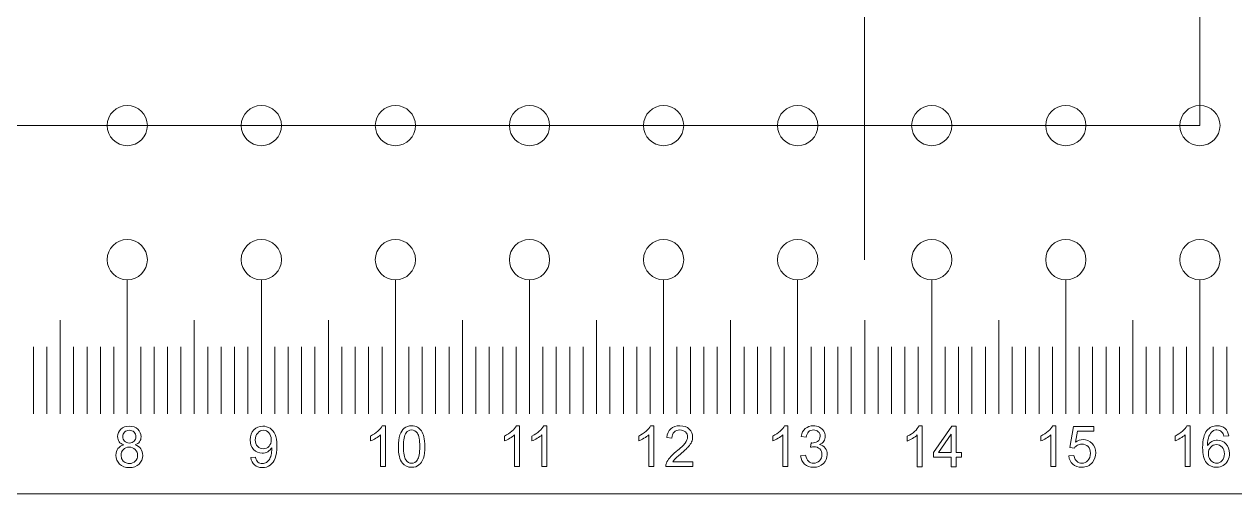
# Model space of a CAD drawing. Header units: millimetres. Extents: x -343 to 152, y -236 to 152.
# Drawn here: x -62.7 to 27.5, y -152.6 to -117.6 of the extents above; entities that cross this region are included whole.
import ezdxf

# ---------------------------------------------------------------- set-up
doc = ezdxf.new("R2010")
doc.units = ezdxf.units.MM
doc.header["$MEASUREMENT"] = 0
doc.layers.add('Layer 1', color=7, linetype='Continuous')

msp = doc.modelspace()

# ---------------------------------------------------------------- linework, layer by layer
at = {"layer": 'Layer 1', "color": 1, "lineweight": 20}
for points, knots in [([(-152.5693, -152.5693), (-152.5693, -152.5693), (152.4307, -152.5693), (152.4307, -152.5693), (152.4307, -152.5693), (152.4307, 152.4307), (152.4307, 152.4307), (152.4307, 152.4307), (-152.5693, 152.4307), (-152.5693, 152.4307), (-152.5693, 152.4307), (-152.5693, -152.5693), (-152.5693, -152.5693)], [0, 0, 0, 0, 0.25, 0.25, 0.25, 0.5, 0.5, 0.5, 0.75, 0.75, 0.75, 1, 1, 1, 1]), ([(-55.3225, -148.9262), (-55.4771, -148.8697), (-55.5914, -148.7885), (-55.6662, -148.6842), (-55.7402, -148.579), (-55.7777, -148.4534), (-55.7777, -148.3074), (-55.7777, -148.0866), (-55.6985, -147.9017), (-55.5406, -147.7513), (-55.3818, -147.6011), (-55.1716, -147.5256), (-54.9083, -147.5256), (-54.6445, -147.5256), (-54.4315, -147.6025), (-54.2706, -147.7564), (-54.1097, -147.9102), (-54.0293, -148.0971), (-54.0293, -148.3179), (-54.0293, -148.4583), (-54.066, -148.5811), (-54.1394, -148.6849), (-54.2127, -148.7893), (-54.3241, -148.8697), (-54.4745, -148.9262), (-54.2889, -148.9868), (-54.1485, -149.0841), (-54.0518, -149.2196), (-53.9551, -149.3543), (-53.9066, -149.5152), (-53.9066, -149.7029), (-53.9066, -149.9619), (-53.9983, -150.1792), (-54.181, -150.3556), (-54.3644, -150.5319), (-54.605, -150.6201), (-54.9034, -150.6201), (-55.2019, -150.6201), (-55.4425, -150.5319), (-55.6259, -150.3548), (-55.8086, -150.1778), (-55.9004, -149.9569), (-55.9004, -149.6924), (-55.9004, -149.4955), (-55.8503, -149.3304), (-55.7501, -149.1977), (-55.65, -149.0645), (-55.5074, -148.9741), (-55.3225, -148.9262)], [0, 0, 0, 0, 0.0625, 0.0625, 0.0625, 0.125, 0.125, 0.125, 0.1875, 0.1875, 0.1875, 0.25, 0.25, 0.25, 0.3125, 0.3125, 0.3125, 0.375, 0.375, 0.375, 0.4375, 0.4375, 0.4375, 0.5, 0.5, 0.5, 0.5625, 0.5625, 0.5625, 0.625, 0.625, 0.625, 0.6875, 0.6875, 0.6875, 0.75, 0.75, 0.75, 0.8125, 0.8125, 0.8125, 0.875, 0.875, 0.875, 0.9375, 0.9375, 0.9375, 1, 1, 1, 1]), ([(-55.3967, -148.294), (-55.3967, -148.4379), (-55.3508, -148.555), (-55.2598, -148.6461), (-55.1681, -148.737), (-55.048, -148.7828), (-54.8992, -148.7828), (-54.7545, -148.7828), (-54.6375, -148.7377), (-54.5464, -148.6474), (-54.4555, -148.5572), (-54.4103, -148.4464), (-54.4103, -148.3152), (-54.4103, -148.1782), (-54.4569, -148.0632), (-54.5507, -147.9701), (-54.6438, -147.8769), (-54.7617, -147.8304), (-54.9034, -147.8304), (-55.0466, -147.8304), (-55.1645, -147.8763), (-55.2576, -147.9672), (-55.3501, -148.0583), (-55.3967, -148.167), (-55.3967, -148.294)], [0, 0, 0, 0, 0.125, 0.125, 0.125, 0.25, 0.25, 0.25, 0.375, 0.375, 0.375, 0.5, 0.5, 0.5, 0.625, 0.625, 0.625, 0.75, 0.75, 0.75, 0.875, 0.875, 0.875, 1, 1, 1, 1]), ([(-45.8411, -149.8666), (-45.8411, -149.8666), (-45.4855, -149.8369), (-45.4855, -149.8369), (-45.4551, -150.005), (-45.3974, -150.1262), (-45.3119, -150.2017), (-45.2265, -150.2772), (-45.1172, -150.3153), (-44.9832, -150.3153), (-44.8689, -150.3153), (-44.7686, -150.2893), (-44.6818, -150.2363), (-44.5951, -150.1841), (-44.5245, -150.1143), (-44.4703, -150.0261), (-44.416, -149.9385), (-44.3701, -149.82), (-44.3326, -149.6712), (-44.2952, -149.5224), (-44.277, -149.3707), (-44.277, -149.2161), (-44.277, -149.1999), (-44.2776, -149.1745), (-44.279, -149.1414), (-44.3532, -149.2599), (-44.4548, -149.3566), (-44.5831, -149.4299), (-44.7116, -149.5039), (-44.8513, -149.5406), (-45.0009, -149.5406), (-45.2512, -149.5406), (-45.4629, -149.4497), (-45.6365, -149.2677), (-45.8094, -149.0863), (-45.8961, -148.8463), (-45.8961, -148.5487), (-45.8961, -148.241), (-45.8058, -147.9941), (-45.6245, -147.8064), (-45.4438, -147.6194), (-45.2174, -147.5256), (-44.9444, -147.5256), (-44.7482, -147.5256), (-44.5684, -147.5786), (-44.4046, -147.6851), (-44.2417, -147.7909), (-44.1181, -147.9418), (-44.0334, -148.1388), (-43.9488, -148.3348), (-43.9066, -148.6192), (-43.9066, -148.991), (-43.9066, -149.3784), (-43.9481, -149.6868), (-44.032, -149.9161), (-44.1161, -150.146), (-44.2417, -150.3202), (-44.4075, -150.4403), (-44.5733, -150.5602), (-44.7673, -150.6201), (-44.9902, -150.6201), (-45.2272, -150.6201), (-45.4206, -150.5546), (-45.5708, -150.4225), (-45.7205, -150.2906), (-45.8107, -150.105), (-45.8411, -149.8666)], [0, 0, 0, 0, 0.0454545, 0.0454545, 0.0454545, 0.0909091, 0.0909091, 0.0909091, 0.1363636, 0.1363636, 0.1363636, 0.1818182, 0.1818182, 0.1818182, 0.2272727, 0.2272727, 0.2272727, 0.2727273, 0.2727273, 0.2727273, 0.3181818, 0.3181818, 0.3181818, 0.3636364, 0.3636364, 0.3636364, 0.4090909, 0.4090909, 0.4090909, 0.4545455, 0.4545455, 0.4545455, 0.5, 0.5, 0.5, 0.5454545, 0.5454545, 0.5454545, 0.5909091, 0.5909091, 0.5909091, 0.6363636, 0.6363636, 0.6363636, 0.6818182, 0.6818182, 0.6818182, 0.7272727, 0.7272727, 0.7272727, 0.7727273, 0.7727273, 0.7727273, 0.8181818, 0.8181818, 0.8181818, 0.8636364, 0.8636364, 0.8636364, 0.9090909, 0.9090909, 0.9090909, 0.9545455, 0.9545455, 0.9545455, 1, 1, 1, 1]), ([(-44.3213, -148.5296), (-44.3213, -148.3166), (-44.3779, -148.1472), (-44.4906, -148.0223), (-44.6029, -147.8975), (-44.7397, -147.8346), (-44.9006, -147.8346), (-45.0672, -147.8346), (-45.2111, -147.9017), (-45.3324, -148.0365), (-45.4544, -148.1712), (-45.5151, -148.3462), (-45.5151, -148.5607), (-45.5151, -148.7532), (-45.4573, -148.9098), (-45.3422, -149.0298), (-45.2265, -149.1505), (-45.0826, -149.2104), (-44.9113, -149.2104), (-44.739, -149.2104), (-44.598, -149.1505), (-44.4872, -149.0298), (-44.3763, -148.9098), (-44.3213, -148.7427), (-44.3213, -148.5296)], [0, 0, 0, 0, 0.125, 0.125, 0.125, 0.25, 0.25, 0.25, 0.375, 0.375, 0.375, 0.5, 0.5, 0.5, 0.625, 0.625, 0.625, 0.75, 0.75, 0.75, 0.875, 0.875, 0.875, 1, 1, 1, 1]), ([(-35.7956, -150.5439), (-35.7956, -150.5439), (-36.1681, -150.5439), (-36.1681, -150.5439), (-36.1681, -150.5439), (-36.1681, -148.1719), (-36.1681, -148.1719), (-36.2577, -148.2579), (-36.3756, -148.3433), (-36.5209, -148.4287), (-36.6662, -148.5141), (-36.7974, -148.5783), (-36.9132, -148.6207), (-36.9132, -148.6207), (-36.9132, -148.2608), (-36.9132, -148.2608), (-36.7051, -148.1635), (-36.5229, -148.0449), (-36.3671, -147.9052), (-36.2112, -147.7662), (-36.1004, -147.6314), (-36.0354, -147.5002), (-36.0354, -147.5002), (-35.7956, -147.5002), (-35.7956, -147.5002), (-35.7956, -147.5002), (-35.7956, -150.5439), (-35.7956, -150.5439)], [0, 0, 0, 0, 0.1111111, 0.1111111, 0.1111111, 0.2222222, 0.2222222, 0.2222222, 0.3333333, 0.3333333, 0.3333333, 0.4444444, 0.4444444, 0.4444444, 0.5555556, 0.5555556, 0.5555556, 0.6666667, 0.6666667, 0.6666667, 0.7777778, 0.7777778, 0.7777778, 0.8888889, 0.8888889, 0.8888889, 1, 1, 1, 1]), ([(-34.8382, -149.0482), (-34.8382, -148.6904), (-34.8015, -148.4012), (-34.728, -148.1824), (-34.654, -147.963), (-34.5446, -147.7945), (-34.3993, -147.6766), (-34.2547, -147.5588), (-34.072, -147.5002), (-33.8517, -147.5002), (-33.6895, -147.5002), (-33.5469, -147.5327), (-33.4235, -147.5982), (-33.3007, -147.6639), (-33.1991, -147.7584), (-33.1202, -147.8819), (-33.0411, -148.0046), (-32.979, -148.155), (-32.9339, -148.3321), (-32.8881, -148.5091), (-32.8655, -148.7484), (-32.8655, -149.0482), (-32.8655, -149.4038), (-32.9021, -149.6917), (-32.9747, -149.9103), (-33.0475, -150.1297), (-33.1568, -150.2984), (-33.3022, -150.4169), (-33.4469, -150.5354), (-33.6302, -150.5947), (-33.8517, -150.5947), (-34.1431, -150.5947), (-34.3724, -150.4911), (-34.539, -150.2828), (-34.7387, -150.0288), (-34.8382, -149.6175), (-34.8382, -149.0482)], [0, 0, 0, 0, 0.0833333, 0.0833333, 0.0833333, 0.1666667, 0.1666667, 0.1666667, 0.25, 0.25, 0.25, 0.3333333, 0.3333333, 0.3333333, 0.4166667, 0.4166667, 0.4166667, 0.5, 0.5, 0.5, 0.5833333, 0.5833333, 0.5833333, 0.6666667, 0.6666667, 0.6666667, 0.75, 0.75, 0.75, 0.8333333, 0.8333333, 0.8333333, 0.9166667, 0.9166667, 0.9166667, 1, 1, 1, 1]), ([(-34.4572, -149.0495), (-34.4572, -149.5485), (-34.3993, -149.88), (-34.2828, -150.0438), (-34.1665, -150.2082), (-34.0226, -150.2899), (-33.8517, -150.2899), (-33.681, -150.2899), (-33.5371, -150.2075), (-33.4208, -150.0431), (-33.3042, -149.878), (-33.2465, -149.5471), (-33.2465, -149.0495), (-33.2465, -148.5507), (-33.3042, -148.2192), (-33.4208, -148.0554), (-33.5364, -147.891), (-33.6817, -147.8092), (-33.8561, -147.8092), (-34.0268, -147.8092), (-34.1636, -147.8819), (-34.2659, -148.0265), (-34.3937, -148.2107), (-34.4572, -148.5522), (-34.4572, -149.0495)], [0, 0, 0, 0, 0.125, 0.125, 0.125, 0.25, 0.25, 0.25, 0.375, 0.375, 0.375, 0.5, 0.5, 0.5, 0.625, 0.625, 0.625, 0.75, 0.75, 0.75, 0.875, 0.875, 0.875, 1, 1, 1, 1]), ([(-25.7955, -150.5439), (-25.7955, -150.5439), (-26.168, -150.5439), (-26.168, -150.5439), (-26.168, -150.5439), (-26.168, -148.1719), (-26.168, -148.1719), (-26.2576, -148.2579), (-26.3755, -148.3433), (-26.5208, -148.4287), (-26.6663, -148.5141), (-26.7975, -148.5783), (-26.9131, -148.6207), (-26.9131, -148.6207), (-26.9131, -148.2608), (-26.9131, -148.2608), (-26.705, -148.1635), (-26.523, -148.0449), (-26.367, -147.9052), (-26.2111, -147.7662), (-26.1003, -147.6314), (-26.0355, -147.5002), (-26.0355, -147.5002), (-25.7955, -147.5002), (-25.7955, -147.5002), (-25.7955, -147.5002), (-25.7955, -150.5439), (-25.7955, -150.5439)], [0, 0, 0, 0, 0.1111111, 0.1111111, 0.1111111, 0.2222222, 0.2222222, 0.2222222, 0.3333333, 0.3333333, 0.3333333, 0.4444444, 0.4444444, 0.4444444, 0.5555556, 0.5555556, 0.5555556, 0.6666667, 0.6666667, 0.6666667, 0.7777778, 0.7777778, 0.7777778, 0.8888889, 0.8888889, 0.8888889, 1, 1, 1, 1]), ([(-23.755, -150.5439), (-23.755, -150.5439), (-24.1275, -150.5439), (-24.1275, -150.5439), (-24.1275, -150.5439), (-24.1275, -148.1719), (-24.1275, -148.1719), (-24.2171, -148.2579), (-24.335, -148.3433), (-24.4803, -148.4287), (-24.6258, -148.5141), (-24.757, -148.5783), (-24.8726, -148.6207), (-24.8726, -148.6207), (-24.8726, -148.2608), (-24.8726, -148.2608), (-24.6645, -148.1635), (-24.4825, -148.0449), (-24.3265, -147.9052), (-24.1706, -147.7662), (-24.0598, -147.6314), (-23.995, -147.5002), (-23.995, -147.5002), (-23.755, -147.5002), (-23.755, -147.5002), (-23.755, -147.5002), (-23.755, -150.5439), (-23.755, -150.5439)], [0, 0, 0, 0, 0.1111111, 0.1111111, 0.1111111, 0.2222222, 0.2222222, 0.2222222, 0.3333333, 0.3333333, 0.3333333, 0.4444444, 0.4444444, 0.4444444, 0.5555556, 0.5555556, 0.5555556, 0.6666667, 0.6666667, 0.6666667, 0.7777778, 0.7777778, 0.7777778, 0.8888889, 0.8888889, 0.8888889, 1, 1, 1, 1]), ([(-15.7956, -150.5439), (-15.7956, -150.5439), (-16.1681, -150.5439), (-16.1681, -150.5439), (-16.1681, -150.5439), (-16.1681, -148.1719), (-16.1681, -148.1719), (-16.2577, -148.2579), (-16.3756, -148.3433), (-16.5208, -148.4287), (-16.6662, -148.5141), (-16.7974, -148.5783), (-16.9132, -148.6207), (-16.9132, -148.6207), (-16.9132, -148.2608), (-16.9132, -148.2608), (-16.7051, -148.1635), (-16.523, -148.0449), (-16.3671, -147.9052), (-16.2112, -147.7662), (-16.1004, -147.6314), (-16.0354, -147.5002), (-16.0354, -147.5002), (-15.7956, -147.5002), (-15.7956, -147.5002), (-15.7956, -147.5002), (-15.7956, -150.5439), (-15.7956, -150.5439)], [0, 0, 0, 0, 0.1111111, 0.1111111, 0.1111111, 0.2222222, 0.2222222, 0.2222222, 0.3333333, 0.3333333, 0.3333333, 0.4444444, 0.4444444, 0.4444444, 0.5555556, 0.5555556, 0.5555556, 0.6666667, 0.6666667, 0.6666667, 0.7777778, 0.7777778, 0.7777778, 0.8888889, 0.8888889, 0.8888889, 1, 1, 1, 1]), ([(-12.8867, -150.1883), (-12.8867, -150.1883), (-12.8867, -150.5439), (-12.8867, -150.5439), (-12.8867, -150.5439), (-14.8932, -150.5439), (-14.8932, -150.5439), (-14.896, -150.4544), (-14.8812, -150.3683), (-14.8494, -150.2851), (-14.7979, -150.1489), (-14.7154, -150.0141), (-14.6018, -149.8822), (-14.4882, -149.7503), (-14.326, -149.5979), (-14.115, -149.425), (-13.7868, -149.1548), (-13.564, -148.9409), (-13.4475, -148.7828), (-13.3303, -148.6249), (-13.2719, -148.4752), (-13.2719, -148.3341), (-13.2719, -148.1867), (-13.3247, -148.0626), (-13.4305, -147.961), (-13.5364, -147.86), (-13.6747, -147.8092), (-13.8447, -147.8092), (-14.0246, -147.8092), (-14.1685, -147.8629), (-14.2765, -147.9701), (-14.3844, -148.0766), (-14.4388, -148.2248), (-14.4403, -148.4146), (-14.4403, -148.4146), (-14.8213, -148.3765), (-14.8213, -148.3765), (-14.7952, -148.0915), (-14.6963, -147.8741), (-14.5256, -147.7245), (-14.3541, -147.575), (-14.1248, -147.5002), (-13.8363, -147.5002), (-13.5455, -147.5002), (-13.3149, -147.5806), (-13.1456, -147.7422), (-12.9755, -147.9037), (-12.8909, -148.1042), (-12.8909, -148.3426), (-12.8909, -148.464), (-12.9156, -148.5833), (-12.9656, -148.7004), (-13.015, -148.8181), (-13.0975, -148.9417), (-13.2126, -149.0714), (-13.3283, -149.2006), (-13.5194, -149.3791), (-13.7861, -149.6048), (-14.0098, -149.7926), (-14.1538, -149.9196), (-14.2173, -149.9865), (-14.2808, -150.0535), (-14.3329, -150.1206), (-14.3746, -150.1883), (-14.3746, -150.1883), (-12.8867, -150.1883), (-12.8867, -150.1883)], [0, 0, 0, 0, 0.0454545, 0.0454545, 0.0454545, 0.0909091, 0.0909091, 0.0909091, 0.1363636, 0.1363636, 0.1363636, 0.1818182, 0.1818182, 0.1818182, 0.2272727, 0.2272727, 0.2272727, 0.2727273, 0.2727273, 0.2727273, 0.3181818, 0.3181818, 0.3181818, 0.3636364, 0.3636364, 0.3636364, 0.4090909, 0.4090909, 0.4090909, 0.4545455, 0.4545455, 0.4545455, 0.5, 0.5, 0.5, 0.5454545, 0.5454545, 0.5454545, 0.5909091, 0.5909091, 0.5909091, 0.6363636, 0.6363636, 0.6363636, 0.6818182, 0.6818182, 0.6818182, 0.7272727, 0.7272727, 0.7272727, 0.7727273, 0.7727273, 0.7727273, 0.8181818, 0.8181818, 0.8181818, 0.8636364, 0.8636364, 0.8636364, 0.9090909, 0.9090909, 0.9090909, 0.9545455, 0.9545455, 0.9545455, 1, 1, 1, 1]), ([(-5.7955, -150.5439), (-5.7955, -150.5439), (-6.168, -150.5439), (-6.168, -150.5439), (-6.168, -150.5439), (-6.168, -148.1719), (-6.168, -148.1719), (-6.2576, -148.2579), (-6.3755, -148.3433), (-6.5209, -148.4287), (-6.6662, -148.5141), (-6.7975, -148.5783), (-6.9131, -148.6207), (-6.9131, -148.6207), (-6.9131, -148.2608), (-6.9131, -148.2608), (-6.705, -148.1635), (-6.5229, -148.0449), (-6.367, -147.9052), (-6.2112, -147.7662), (-6.1003, -147.6314), (-6.0355, -147.5002), (-6.0355, -147.5002), (-5.7955, -147.5002), (-5.7955, -147.5002), (-5.7955, -147.5002), (-5.7955, -150.5439), (-5.7955, -150.5439)], [0, 0, 0, 0, 0.1111111, 0.1111111, 0.1111111, 0.2222222, 0.2222222, 0.2222222, 0.3333333, 0.3333333, 0.3333333, 0.4444444, 0.4444444, 0.4444444, 0.5555556, 0.5555556, 0.5555556, 0.6666667, 0.6666667, 0.6666667, 0.7777778, 0.7777778, 0.7777778, 0.8888889, 0.8888889, 0.8888889, 1, 1, 1, 1]), ([(-4.8381, -149.7396), (-4.8381, -149.7396), (-4.4656, -149.6888), (-4.4656, -149.6888), (-4.4226, -149.9004), (-4.3506, -150.0528), (-4.2484, -150.146), (-4.1461, -150.2391), (-4.0204, -150.2857), (-3.8716, -150.2857), (-3.6951, -150.2857), (-3.5463, -150.2251), (-3.4264, -150.1036), (-3.3064, -149.9823), (-3.2464, -149.8321), (-3.2464, -149.6529), (-3.2464, -149.482), (-3.3021, -149.341), (-3.4144, -149.2296), (-3.5258, -149.1187), (-3.6677, -149.063), (-3.8406, -149.063), (-3.911, -149.063), (-3.9986, -149.0772), (-4.1037, -149.1046), (-4.1037, -149.1046), (-4.0621, -148.7786), (-4.0621, -148.7786), (-4.0373, -148.7815), (-4.0168, -148.7828), (-4.0021, -148.7828), (-3.8426, -148.7828), (-3.7, -148.7412), (-3.5723, -148.6588), (-3.4453, -148.5761), (-3.3818, -148.4491), (-3.3818, -148.2778), (-3.3818, -148.1416), (-3.4284, -148.0287), (-3.5209, -147.9391), (-3.6134, -147.8495), (-3.7325, -147.805), (-3.8787, -147.805), (-4.024, -147.805), (-4.1445, -147.8509), (-4.2412, -147.9426), (-4.3379, -148.0343), (-4.4001, -148.1719), (-4.4275, -148.3553), (-4.4275, -148.3553), (-4.8, -148.2876), (-4.8, -148.2876), (-4.7541, -148.0378), (-4.6512, -147.8438), (-4.4897, -147.7063), (-4.3288, -147.5686), (-4.1276, -147.5002), (-3.8878, -147.5002), (-3.7227, -147.5002), (-3.5703, -147.5354), (-3.4313, -147.6067), (-3.2916, -147.6773), (-3.1851, -147.774), (-3.1116, -147.8961), (-3.0376, -148.0188), (-3.0008, -148.1486), (-3.0008, -148.2862), (-3.0008, -148.4168), (-3.0362, -148.5353), (-3.106, -148.6425), (-3.1766, -148.7497), (-3.281, -148.8351), (-3.4186, -148.8986), (-3.2394, -148.9395), (-3.1004, -149.0256), (-3.0008, -149.1561), (-2.9022, -149.286), (-2.8527, -149.4497), (-2.8527, -149.6451), (-2.8527, -149.9096), (-2.9494, -150.1347), (-3.1421, -150.3189), (-3.3353, -150.503), (-3.5795, -150.5947), (-3.8744, -150.5947), (-4.1403, -150.5947), (-4.3611, -150.515), (-4.5369, -150.3563), (-4.7133, -150.1975), (-4.8134, -149.9923), (-4.8381, -149.7396)], [0, 0, 0, 0, 0.0333333, 0.0333333, 0.0333333, 0.0666667, 0.0666667, 0.0666667, 0.1, 0.1, 0.1, 0.1333333, 0.1333333, 0.1333333, 0.1666667, 0.1666667, 0.1666667, 0.2, 0.2, 0.2, 0.2333333, 0.2333333, 0.2333333, 0.2666667, 0.2666667, 0.2666667, 0.3, 0.3, 0.3, 0.3333333, 0.3333333, 0.3333333, 0.3666667, 0.3666667, 0.3666667, 0.4, 0.4, 0.4, 0.4333333, 0.4333333, 0.4333333, 0.4666667, 0.4666667, 0.4666667, 0.5, 0.5, 0.5, 0.5333333, 0.5333333, 0.5333333, 0.5666667, 0.5666667, 0.5666667, 0.6, 0.6, 0.6, 0.6333333, 0.6333333, 0.6333333, 0.6666667, 0.6666667, 0.6666667, 0.7, 0.7, 0.7, 0.7333333, 0.7333333, 0.7333333, 0.7666667, 0.7666667, 0.7666667, 0.8, 0.8, 0.8, 0.8333333, 0.8333333, 0.8333333, 0.8666667, 0.8666667, 0.8666667, 0.9, 0.9, 0.9, 0.9333333, 0.9333333, 0.9333333, 0.9666667, 0.9666667, 0.9666667, 1, 1, 1, 1]), ([(4.2383, -150.5566), (4.2383, -150.5566), (3.8658, -150.5566), (3.8658, -150.5566), (3.8658, -150.5566), (3.8658, -148.1846), (3.8658, -148.1846), (3.7762, -148.2706), (3.6583, -148.356), (3.5131, -148.4414), (3.3676, -148.5268), (3.2364, -148.591), (3.1207, -148.6334), (3.1207, -148.6334), (3.1207, -148.2735), (3.1207, -148.2735), (3.3288, -148.1762), (3.5109, -148.0576), (3.6668, -147.9179), (3.8228, -147.7789), (3.9335, -147.6441), (3.9984, -147.5129), (3.9984, -147.5129), (4.2383, -147.5129), (4.2383, -147.5129), (4.2383, -147.5129), (4.2383, -150.5566), (4.2383, -150.5566)], [0, 0, 0, 0, 0.1111111, 0.1111111, 0.1111111, 0.2222222, 0.2222222, 0.2222222, 0.3333333, 0.3333333, 0.3333333, 0.4444444, 0.4444444, 0.4444444, 0.5555556, 0.5555556, 0.5555556, 0.6666667, 0.6666667, 0.6666667, 0.7777778, 0.7777778, 0.7777778, 0.8888889, 0.8888889, 0.8888889, 1, 1, 1, 1]), ([(6.3853, -150.5566), (6.3853, -150.5566), (6.3853, -149.8327), (6.3853, -149.8327), (6.3853, -149.8327), (5.0687, -149.8327), (5.0687, -149.8327), (5.0687, -149.8327), (5.0687, -149.4898), (5.0687, -149.4898), (5.0687, -149.4898), (6.453, -147.5256), (6.453, -147.5256), (6.453, -147.5256), (6.7578, -147.5256), (6.7578, -147.5256), (6.7578, -147.5256), (6.7578, -149.4898), (6.7578, -149.4898), (6.7578, -149.4898), (7.1684, -149.4898), (7.1684, -149.4898), (7.1684, -149.4898), (7.1684, -149.8327), (7.1684, -149.8327), (7.1684, -149.8327), (6.7578, -149.8327), (6.7578, -149.8327), (6.7578, -149.8327), (6.7578, -150.5566), (6.7578, -150.5566), (6.7578, -150.5566), (6.3853, -150.5566), (6.3853, -150.5566)], [0, 0, 0, 0, 0.0909091, 0.0909091, 0.0909091, 0.1818182, 0.1818182, 0.1818182, 0.2727273, 0.2727273, 0.2727273, 0.3636364, 0.3636364, 0.3636364, 0.4545455, 0.4545455, 0.4545455, 0.5454545, 0.5454545, 0.5454545, 0.6363636, 0.6363636, 0.6363636, 0.7272727, 0.7272727, 0.7272727, 0.8181818, 0.8181818, 0.8181818, 0.9090909, 0.9090909, 0.9090909, 1, 1, 1, 1]), ([(14.2045, -150.5439), (14.2045, -150.5439), (13.832, -150.5439), (13.832, -150.5439), (13.832, -150.5439), (13.832, -148.1719), (13.832, -148.1719), (13.7423, -148.2579), (13.6245, -148.3433), (13.4791, -148.4287), (13.3338, -148.5141), (13.2026, -148.5783), (13.0869, -148.6207), (13.0869, -148.6207), (13.0869, -148.2608), (13.0869, -148.2608), (13.295, -148.1635), (13.4771, -148.0449), (13.633, -147.9052), (13.7888, -147.7662), (13.8997, -147.6314), (13.9646, -147.5002), (13.9646, -147.5002), (14.2045, -147.5002), (14.2045, -147.5002), (14.2045, -147.5002), (14.2045, -150.5439), (14.2045, -150.5439)], [0, 0, 0, 0, 0.1111111, 0.1111111, 0.1111111, 0.2222222, 0.2222222, 0.2222222, 0.3333333, 0.3333333, 0.3333333, 0.4444444, 0.4444444, 0.4444444, 0.5555556, 0.5555556, 0.5555556, 0.6666667, 0.6666667, 0.6666667, 0.7777778, 0.7777778, 0.7777778, 0.8888889, 0.8888889, 0.8888889, 1, 1, 1, 1]), ([(15.1619, -149.748), (15.1619, -149.748), (15.5514, -149.7184), (15.5514, -149.7184), (15.5803, -149.9083), (15.6472, -150.0508), (15.7517, -150.1467), (15.8562, -150.242), (15.9839, -150.2899), (16.134, -150.2899), (16.3154, -150.2899), (16.4671, -150.2222), (16.5905, -150.0874), (16.7133, -149.9519), (16.7748, -149.7728), (16.7748, -149.5498), (16.7748, -149.3374), (16.7162, -149.1703), (16.5984, -149.0475), (16.4805, -148.9248), (16.3245, -148.8633), (16.1305, -148.8633), (16.0099, -148.8633), (15.9019, -148.8909), (15.8061, -148.9459), (15.7107, -149.001), (15.636, -149.0721), (15.581, -149.1596), (15.581, -149.1596), (15.2296, -149.1088), (15.2296, -149.1088), (15.2296, -149.1088), (15.5217, -147.551), (15.5217, -147.551), (15.5217, -147.551), (17.0246, -147.551), (17.0246, -147.551), (17.0246, -147.551), (17.0246, -147.9066), (17.0246, -147.9066), (17.0246, -147.9066), (15.8188, -147.9066), (15.8188, -147.9066), (15.8188, -147.9066), (15.6572, -148.7243), (15.6572, -148.7243), (15.8384, -148.5966), (16.0289, -148.5331), (16.228, -148.5331), (16.4919, -148.5331), (16.7147, -148.6249), (16.896, -148.8082), (17.0774, -148.9917), (17.1685, -149.2273), (17.1685, -149.5152), (17.1685, -149.7898), (17.0888, -150.0268), (16.9292, -150.2264), (16.7352, -150.4719), (16.47, -150.5947), (16.134, -150.5947), (15.8589, -150.5947), (15.6345, -150.5172), (15.4602, -150.3626), (15.286, -150.2082), (15.1866, -150.0034), (15.1619, -149.748)], [0, 0, 0, 0, 0.0454545, 0.0454545, 0.0454545, 0.0909091, 0.0909091, 0.0909091, 0.1363636, 0.1363636, 0.1363636, 0.1818182, 0.1818182, 0.1818182, 0.2272727, 0.2272727, 0.2272727, 0.2727273, 0.2727273, 0.2727273, 0.3181818, 0.3181818, 0.3181818, 0.3636364, 0.3636364, 0.3636364, 0.4090909, 0.4090909, 0.4090909, 0.4545455, 0.4545455, 0.4545455, 0.5, 0.5, 0.5, 0.5454545, 0.5454545, 0.5454545, 0.5909091, 0.5909091, 0.5909091, 0.6363636, 0.6363636, 0.6363636, 0.6818182, 0.6818182, 0.6818182, 0.7272727, 0.7272727, 0.7272727, 0.7727273, 0.7727273, 0.7727273, 0.8181818, 0.8181818, 0.8181818, 0.8636364, 0.8636364, 0.8636364, 0.9090909, 0.9090909, 0.9090909, 0.9545455, 0.9545455, 0.9545455, 1, 1, 1, 1]), ([(24.2045, -150.5439), (24.2045, -150.5439), (23.8319, -150.5439), (23.8319, -150.5439), (23.8319, -150.5439), (23.8319, -148.1719), (23.8319, -148.1719), (23.7424, -148.2579), (23.6245, -148.3433), (23.4792, -148.4287), (23.3337, -148.5141), (23.2025, -148.5783), (23.0869, -148.6207), (23.0869, -148.6207), (23.0869, -148.2608), (23.0869, -148.2608), (23.2949, -148.1635), (23.477, -148.0449), (23.633, -147.9052), (23.7889, -147.7662), (23.8997, -147.6314), (23.9645, -147.5002), (23.9645, -147.5002), (24.2045, -147.5002), (24.2045, -147.5002), (24.2045, -147.5002), (24.2045, -150.5439), (24.2045, -150.5439)], [0, 0, 0, 0, 0.1111111, 0.1111111, 0.1111111, 0.2222222, 0.2222222, 0.2222222, 0.3333333, 0.3333333, 0.3333333, 0.4444444, 0.4444444, 0.4444444, 0.5555556, 0.5555556, 0.5555556, 0.6666667, 0.6666667, 0.6666667, 0.7777778, 0.7777778, 0.7777778, 0.8888889, 0.8888889, 0.8888889, 1, 1, 1, 1]), ([(27.0964, -148.2537), (27.0964, -148.2537), (26.7281, -148.2833), (26.7281, -148.2833), (26.695, -148.1374), (26.6477, -148.0307), (26.5864, -147.9645), (26.4855, -147.858), (26.3605, -147.805), (26.2124, -147.805), (26.0931, -147.805), (25.9873, -147.8382), (25.8964, -147.9045), (25.7793, -147.9899), (25.6874, -148.114), (25.619, -148.2778), (25.5513, -148.4422), (25.5161, -148.6757), (25.5132, -148.9783), (25.6028, -148.8421), (25.7128, -148.7405), (25.8428, -148.675), (25.9726, -148.6087), (26.108, -148.5754), (26.2505, -148.5754), (26.4989, -148.5754), (26.7106, -148.6672), (26.8855, -148.85), (27.0597, -149.0326), (27.1472, -149.2684), (27.1472, -149.5582), (27.1472, -149.7487), (27.1063, -149.9252), (27.0245, -150.0889), (26.942, -150.2525), (26.8297, -150.3775), (26.6858, -150.4642), (26.5426, -150.5511), (26.3797, -150.5947), (26.1976, -150.5947), (25.8879, -150.5947), (25.6346, -150.4804), (25.4384, -150.2525), (25.2429, -150.0246), (25.1449, -149.6487), (25.1449, -149.1251), (25.1449, -148.5395), (25.2536, -148.1134), (25.4702, -147.8473), (25.6593, -147.6159), (25.914, -147.5002), (26.235, -147.5002), (26.4735, -147.5002), (26.6696, -147.5673), (26.822, -147.7005), (26.9744, -147.834), (27.0662, -148.018), (27.0964, -148.2537)], [0, 0, 0, 0, 0.0526316, 0.0526316, 0.0526316, 0.1052632, 0.1052632, 0.1052632, 0.1578947, 0.1578947, 0.1578947, 0.2105263, 0.2105263, 0.2105263, 0.2631579, 0.2631579, 0.2631579, 0.3157895, 0.3157895, 0.3157895, 0.3684211, 0.3684211, 0.3684211, 0.4210526, 0.4210526, 0.4210526, 0.4736842, 0.4736842, 0.4736842, 0.5263158, 0.5263158, 0.5263158, 0.5789474, 0.5789474, 0.5789474, 0.6315789, 0.6315789, 0.6315789, 0.6842105, 0.6842105, 0.6842105, 0.7368421, 0.7368421, 0.7368421, 0.7894737, 0.7894737, 0.7894737, 0.8421053, 0.8421053, 0.8421053, 0.8947368, 0.8947368, 0.8947368, 0.9473684, 0.9473684, 0.9473684, 1, 1, 1, 1]), ([(6.3853, -149.4898), (6.3853, -149.4898), (6.3853, -148.1261), (6.3853, -148.1261), (6.3853, -148.1261), (5.435, -149.4898), (5.435, -149.4898), (5.435, -149.4898), (6.3853, -149.4898), (6.3853, -149.4898)], [0, 0, 0, 0, 0.3333333, 0.3333333, 0.3333333, 0.6666667, 0.6666667, 0.6666667, 1, 1, 1, 1]), ([(25.5724, -149.5618), (25.5724, -149.6902), (25.6, -149.813), (25.6543, -149.9301), (25.7086, -150.0473), (25.7848, -150.1362), (25.8815, -150.1975), (25.9788, -150.259), (26.0818, -150.2899), (26.1912, -150.2899), (26.35, -150.2899), (26.4855, -150.2264), (26.5976, -150.0994), (26.7099, -149.9724), (26.7662, -149.8003), (26.7662, -149.5823), (26.7662, -149.3727), (26.7106, -149.2076), (26.5998, -149.087), (26.489, -148.9663), (26.3478, -148.9056), (26.1765, -148.9056), (26.0085, -148.9056), (25.8652, -148.9663), (25.7482, -149.087), (25.6311, -149.2076), (25.5724, -149.3657), (25.5724, -149.5618)], [0, 0, 0, 0, 0.1111111, 0.1111111, 0.1111111, 0.2222222, 0.2222222, 0.2222222, 0.3333333, 0.3333333, 0.3333333, 0.4444444, 0.4444444, 0.4444444, 0.5555556, 0.5555556, 0.5555556, 0.6666667, 0.6666667, 0.6666667, 0.7777778, 0.7777778, 0.7777778, 0.8888889, 0.8888889, 0.8888889, 1, 1, 1, 1]), ([(-55.5194, -149.6952), (-55.5194, -149.8018), (-55.4947, -149.9041), (-55.4453, -150.0034), (-55.396, -150.1023), (-55.3211, -150.1792), (-55.2209, -150.2336), (-55.1215, -150.2879), (-55.0143, -150.3153), (-54.9007, -150.3153), (-54.7214, -150.3153), (-54.5747, -150.2583), (-54.4597, -150.144), (-54.3446, -150.0297), (-54.2875, -149.8842), (-54.2875, -149.7079), (-54.2875, -149.5286), (-54.3468, -149.3804), (-54.4646, -149.2634), (-54.5832, -149.1463), (-54.7327, -149.0876), (-54.9127, -149.0876), (-55.089, -149.0876), (-55.2336, -149.1456), (-55.3479, -149.2612), (-55.4622, -149.3769), (-55.5194, -149.5217), (-55.5194, -149.6952)], [0, 0, 0, 0, 0.1111111, 0.1111111, 0.1111111, 0.2222222, 0.2222222, 0.2222222, 0.3333333, 0.3333333, 0.3333333, 0.4444444, 0.4444444, 0.4444444, 0.5555556, 0.5555556, 0.5555556, 0.6666667, 0.6666667, 0.6666667, 0.7777778, 0.7777778, 0.7777778, 0.8888889, 0.8888889, 0.8888889, 1, 1, 1, 1])]:
    msp.add_open_spline(points, degree=3, knots=knots, dxfattribs=at)
for points in [[(-0.0694, 144.889), (-0.0694, 144.889), (-0.0694, -135.111), (-0.0694, -135.111)], [(-55.058, -136.6109), (-55.058, -136.6109), (-55.058, -146.611), (-55.058, -146.611)], [(-45.0579, -136.6109), (-45.0579, -136.6109), (-45.0579, -146.611), (-45.0579, -146.611)], [(-35.058, -136.6109), (-35.058, -136.6109), (-35.058, -146.611), (-35.058, -146.611)], [(-25.058, -136.6109), (-25.058, -136.6109), (-25.058, -146.611), (-25.058, -146.611)], [(-15.0579, -136.6109), (-15.0579, -136.6109), (-15.0579, -146.611), (-15.0579, -146.611)], [(-5.058, -136.6109), (-5.058, -136.6109), (-5.058, -146.611), (-5.058, -146.611)], [(4.9421, -136.6109), (4.9421, -136.6109), (4.9421, -146.611), (4.9421, -146.611)], [(14.942, -136.6109), (14.942, -136.6109), (14.942, -146.611), (14.942, -146.611)], [(24.9421, -136.6109), (24.9421, -136.6109), (24.9421, -146.611), (24.9421, -146.611)], [(-60.058, -139.611), (-60.058, -139.611), (-60.058, -146.611), (-60.058, -146.611)], [(-50.0579, -139.611), (-50.0579, -139.611), (-50.0579, -146.611), (-50.0579, -146.611)], [(-40.058, -139.611), (-40.058, -139.611), (-40.058, -146.611), (-40.058, -146.611)], [(-30.0579, -139.611), (-30.0579, -139.611), (-30.0579, -146.611), (-30.0579, -146.611)], [(-20.058, -139.611), (-20.058, -139.611), (-20.058, -146.611), (-20.058, -146.611)], [(-10.0579, -139.611), (-10.0579, -139.611), (-10.0579, -146.611), (-10.0579, -146.611)], [(-0.058, -139.611), (-0.058, -139.611), (-0.058, -146.611), (-0.058, -146.611)], [(9.942, -139.611), (9.942, -139.611), (9.942, -146.611), (9.942, -146.611)], [(19.9421, -139.611), (19.9421, -139.611), (19.9421, -146.611), (19.9421, -146.611)], [(-62.058, -141.611), (-62.058, -141.611), (-62.058, -146.611), (-62.058, -146.611)], [(-61.0579, -141.611), (-61.0579, -141.611), (-61.0579, -146.611), (-61.0579, -146.611)], [(-59.058, -141.611), (-59.058, -141.611), (-59.058, -146.611), (-59.058, -146.611)], [(-58.0579, -141.611), (-58.0579, -141.611), (-58.0579, -146.611), (-58.0579, -146.611)], [(-57.058, -141.611), (-57.058, -141.611), (-57.058, -146.611), (-57.058, -146.611)], [(-56.0579, -141.611), (-56.0579, -141.611), (-56.0579, -146.611), (-56.0579, -146.611)], [(-54.0579, -141.611), (-54.0579, -141.611), (-54.0579, -146.611), (-54.0579, -146.611)], [(-53.058, -141.611), (-53.058, -141.611), (-53.058, -146.611), (-53.058, -146.611)], [(-52.0579, -141.611), (-52.0579, -141.611), (-52.0579, -146.611), (-52.0579, -146.611)], [(-51.058, -141.611), (-51.058, -141.611), (-51.058, -146.611), (-51.058, -146.611)], [(-49.058, -141.611), (-49.058, -141.611), (-49.058, -146.611), (-49.058, -146.611)], [(-48.0579, -141.611), (-48.0579, -141.611), (-48.0579, -146.611), (-48.0579, -146.611)], [(-47.0579, -141.611), (-47.0579, -141.611), (-47.0579, -146.611), (-47.0579, -146.611)], [(-46.058, -141.611), (-46.058, -141.611), (-46.058, -146.611), (-46.058, -146.611)], [(-44.058, -141.611), (-44.058, -141.611), (-44.058, -146.611), (-44.058, -146.611)], [(-43.0579, -141.611), (-43.0579, -141.611), (-43.0579, -146.611), (-43.0579, -146.611)], [(-42.058, -141.611), (-42.058, -141.611), (-42.058, -146.611), (-42.058, -146.611)], [(-41.0579, -141.611), (-41.0579, -141.611), (-41.0579, -146.611), (-41.0579, -146.611)], [(-39.0579, -141.611), (-39.0579, -141.611), (-39.0579, -146.611), (-39.0579, -146.611)], [(-38.058, -141.611), (-38.058, -141.611), (-38.058, -146.611), (-38.058, -146.611)], [(-37.0579, -141.611), (-37.0579, -141.611), (-37.0579, -146.611), (-37.0579, -146.611)], [(-36.058, -141.611), (-36.058, -141.611), (-36.058, -146.611), (-36.058, -146.611)], [(-34.0579, -141.611), (-34.0579, -141.611), (-34.0579, -146.611), (-34.0579, -146.611)], [(-33.058, -141.611), (-33.058, -141.611), (-33.058, -146.611), (-33.058, -146.611)], [(-32.0579, -141.611), (-32.0579, -141.611), (-32.0579, -146.611), (-32.0579, -146.611)], [(-31.058, -141.611), (-31.058, -141.611), (-31.058, -146.611), (-31.058, -146.611)], [(-29.058, -141.611), (-29.058, -141.611), (-29.058, -146.611), (-29.058, -146.611)], [(-28.0579, -141.611), (-28.0579, -141.611), (-28.0579, -146.611), (-28.0579, -146.611)], [(-27.058, -141.611), (-27.058, -141.611), (-27.058, -146.611), (-27.058, -146.611)], [(-26.0579, -141.611), (-26.0579, -141.611), (-26.0579, -146.611), (-26.0579, -146.611)], [(-24.058, -141.611), (-24.058, -141.611), (-24.058, -146.611), (-24.058, -146.611)], [(-23.0579, -141.611), (-23.0579, -141.611), (-23.0579, -146.611), (-23.0579, -146.611)], [(-22.058, -141.611), (-22.058, -141.611), (-22.058, -146.611), (-22.058, -146.611)], [(-21.0579, -141.611), (-21.0579, -141.611), (-21.0579, -146.611), (-21.0579, -146.611)], [(-19.0579, -141.611), (-19.0579, -141.611), (-19.0579, -146.611), (-19.0579, -146.611)], [(-18.058, -141.611), (-18.058, -141.611), (-18.058, -146.611), (-18.058, -146.611)], [(-17.0579, -141.611), (-17.0579, -141.611), (-17.0579, -146.611), (-17.0579, -146.611)], [(-16.058, -141.611), (-16.058, -141.611), (-16.058, -146.611), (-16.058, -146.611)], [(-14.058, -141.611), (-14.058, -141.611), (-14.058, -146.611), (-14.058, -146.611)], [(-13.0579, -141.611), (-13.0579, -141.611), (-13.0579, -146.611), (-13.0579, -146.611)], [(-12.0579, -141.611), (-12.0579, -141.611), (-12.0579, -146.611), (-12.0579, -146.611)], [(-11.058, -141.611), (-11.058, -141.611), (-11.058, -146.611), (-11.058, -146.611)], [(-9.058, -141.611), (-9.058, -141.611), (-9.058, -146.611), (-9.058, -146.611)], [(-8.0579, -141.611), (-8.0579, -141.611), (-8.0579, -146.611), (-8.0579, -146.611)], [(-7.058, -141.611), (-7.058, -141.611), (-7.058, -146.611), (-7.058, -146.611)], [(-6.0579, -141.611), (-6.0579, -141.611), (-6.0579, -146.611), (-6.0579, -146.611)], [(-4.0579, -141.611), (-4.0579, -141.611), (-4.0579, -146.611), (-4.0579, -146.611)], [(-3.058, -141.611), (-3.058, -141.611), (-3.058, -146.611), (-3.058, -146.611)], [(-2.0579, -141.611), (-2.0579, -141.611), (-2.0579, -146.611), (-2.0579, -146.611)], [(-1.0579, -141.611), (-1.0579, -141.611), (-1.0579, -146.611), (-1.0579, -146.611)], [(0.9421, -141.611), (0.9421, -141.611), (0.9421, -146.611), (0.9421, -146.611)], [(1.942, -141.611), (1.942, -141.611), (1.942, -146.611), (1.942, -146.611)], [(2.9421, -141.611), (2.9421, -141.611), (2.9421, -146.611), (2.9421, -146.611)], [(3.942, -141.611), (3.942, -141.611), (3.942, -146.611), (3.942, -146.611)], [(5.942, -141.611), (5.942, -141.611), (5.942, -146.611), (5.942, -146.611)], [(6.9421, -141.611), (6.9421, -141.611), (6.9421, -146.611), (6.9421, -146.611)], [(7.942, -141.611), (7.942, -141.611), (7.942, -146.611), (7.942, -146.611)], [(8.9421, -141.611), (8.9421, -141.611), (8.9421, -146.611), (8.9421, -146.611)], [(10.942, -141.611), (10.942, -141.611), (10.942, -146.611), (10.942, -146.611)], [(11.9421, -141.611), (11.9421, -141.611), (11.9421, -146.611), (11.9421, -146.611)], [(12.942, -141.611), (12.942, -141.611), (12.942, -146.611), (12.942, -146.611)], [(13.9421, -141.611), (13.9421, -141.611), (13.9421, -146.611), (13.9421, -146.611)], [(15.9421, -141.611), (15.9421, -141.611), (15.9421, -146.611), (15.9421, -146.611)], [(16.942, -141.611), (16.942, -141.611), (16.942, -146.611), (16.942, -146.611)], [(17.9421, -141.611), (17.9421, -141.611), (17.9421, -146.611), (17.9421, -146.611)], [(18.942, -141.611), (18.942, -141.611), (18.942, -146.611), (18.942, -146.611)], [(20.942, -141.611), (20.942, -141.611), (20.942, -146.611), (20.942, -146.611)], [(21.942, -141.611), (21.942, -141.611), (21.942, -146.611), (21.942, -146.611)], [(22.9421, -141.611), (22.9421, -141.611), (22.9421, -146.611), (22.9421, -146.611)], [(23.942, -141.611), (23.942, -141.611), (23.942, -146.611), (23.942, -146.611)], [(25.942, -141.611), (25.942, -141.611), (25.942, -146.611), (25.942, -146.611)], [(26.9421, -141.611), (26.9421, -141.611), (26.9421, -146.611), (26.9421, -146.611)]]:
    msp.add_open_spline(points, degree=3, dxfattribs=at)
at = {"layer": 'Layer 1', "lineweight": 9}
msp.add_open_spline([(24.9421, -125.1109), (24.9421, -125.1109), (24.9421, -25.1109), (24.9421, -25.1109), (24.9421, -25.1109), (-125.0579, -25.1109), (-125.0579, -25.1109), (-125.0579, -25.1109), (-125.0579, -125.1109), (-125.0579, -125.1109), (-125.0579, -125.1109), (24.9421, -125.1109), (24.9421, -125.1109)], degree=3, knots=[0, 0, 0, 0, 0.25, 0.25, 0.25, 0.5, 0.5, 0.5, 0.75, 0.75, 0.75, 1, 1, 1, 1], dxfattribs=at)
at = {"layer": 'Layer 1', "color": 253, "lineweight": 9}
for points in [[(-55.058, -123.6109), (-55.8864, -123.6109), (-56.5579, -124.2826), (-56.5579, -125.1109), (-56.5579, -125.9393), (-55.8864, -126.611), (-55.058, -126.611), (-54.2295, -126.611), (-53.558, -125.9393), (-53.558, -125.1109), (-53.558, -124.2826), (-54.2295, -123.6109), (-55.058, -123.6109)], [(-45.0579, -123.6109), (-45.8863, -123.6109), (-46.558, -124.2826), (-46.558, -125.1109), (-46.558, -125.9393), (-45.8863, -126.611), (-45.0579, -126.611), (-44.2296, -126.611), (-43.5579, -125.9393), (-43.5579, -125.1109), (-43.5579, -124.2826), (-44.2296, -123.6109), (-45.0579, -123.6109)], [(-35.058, -123.6109), (-35.8864, -123.6109), (-36.5579, -124.2826), (-36.5579, -125.1109), (-36.5579, -125.9393), (-35.8864, -126.611), (-35.058, -126.611), (-34.2295, -126.611), (-33.558, -125.9393), (-33.558, -125.1109), (-33.558, -124.2826), (-34.2295, -123.6109), (-35.058, -123.6109)], [(-25.058, -123.6109), (-25.8863, -123.6109), (-26.558, -124.2826), (-26.558, -125.1109), (-26.558, -125.9393), (-25.8863, -126.611), (-25.058, -126.611), (-24.2296, -126.611), (-23.5579, -125.9393), (-23.5579, -125.1109), (-23.5579, -124.2826), (-24.2296, -123.6109), (-25.058, -123.6109)], [(-15.0579, -123.6109), (-15.8864, -123.6109), (-16.5579, -124.2826), (-16.5579, -125.1109), (-16.5579, -125.9393), (-15.8864, -126.611), (-15.0579, -126.611), (-14.2295, -126.611), (-13.558, -125.9393), (-13.558, -125.1109), (-13.558, -124.2826), (-14.2295, -123.6109), (-15.0579, -123.6109)], [(-5.058, -123.6109), (-5.8863, -123.6109), (-6.558, -124.2826), (-6.558, -125.1109), (-6.558, -125.9393), (-5.8863, -126.611), (-5.058, -126.611), (-4.2296, -126.611), (-3.5579, -125.9393), (-3.5579, -125.1109), (-3.5579, -124.2826), (-4.2296, -123.6109), (-5.058, -123.6109)], [(4.9421, -123.6109), (4.1137, -123.6109), (3.442, -124.2826), (3.442, -125.1109), (3.442, -125.9393), (4.1137, -126.611), (4.9421, -126.611), (5.7705, -126.611), (6.442, -125.9393), (6.442, -125.1109), (6.442, -124.2826), (5.7705, -123.6109), (4.9421, -123.6109)], [(14.942, -123.6109), (14.1136, -123.6109), (13.4421, -124.2826), (13.4421, -125.1109), (13.4421, -125.9393), (14.1136, -126.611), (14.942, -126.611), (15.7704, -126.611), (16.4421, -125.9393), (16.4421, -125.1109), (16.4421, -124.2826), (15.7704, -123.6109), (14.942, -123.6109)], [(24.9421, -123.6109), (24.1137, -123.6109), (23.442, -124.2826), (23.442, -125.1109), (23.442, -125.9393), (24.1137, -126.611), (24.9421, -126.611), (25.7704, -126.611), (26.4421, -125.9393), (26.4421, -125.1109), (26.4421, -124.2826), (25.7704, -123.6109), (24.9421, -123.6109)], [(-55.058, -133.611), (-55.8864, -133.611), (-56.5579, -134.2825), (-56.5579, -135.111), (-56.5579, -135.9394), (-55.8864, -136.6109), (-55.058, -136.6109), (-54.2295, -136.6109), (-53.558, -135.9394), (-53.558, -135.111), (-53.558, -134.2825), (-54.2295, -133.611), (-55.058, -133.611)], [(-45.0579, -133.611), (-45.8863, -133.611), (-46.558, -134.2825), (-46.558, -135.111), (-46.558, -135.9394), (-45.8863, -136.6109), (-45.0579, -136.6109), (-44.2296, -136.6109), (-43.5579, -135.9394), (-43.5579, -135.111), (-43.5579, -134.2825), (-44.2296, -133.611), (-45.0579, -133.611)], [(-35.058, -133.611), (-35.8864, -133.611), (-36.5579, -134.2825), (-36.5579, -135.111), (-36.5579, -135.9394), (-35.8864, -136.6109), (-35.058, -136.6109), (-34.2295, -136.6109), (-33.558, -135.9394), (-33.558, -135.111), (-33.558, -134.2825), (-34.2295, -133.611), (-35.058, -133.611)], [(-25.058, -133.611), (-25.8863, -133.611), (-26.558, -134.2825), (-26.558, -135.111), (-26.558, -135.9394), (-25.8863, -136.6109), (-25.058, -136.6109), (-24.2296, -136.6109), (-23.5579, -135.9394), (-23.5579, -135.111), (-23.5579, -134.2825), (-24.2296, -133.611), (-25.058, -133.611)], [(-15.0579, -133.611), (-15.8864, -133.611), (-16.5579, -134.2825), (-16.5579, -135.111), (-16.5579, -135.9394), (-15.8864, -136.6109), (-15.0579, -136.6109), (-14.2295, -136.6109), (-13.558, -135.9394), (-13.558, -135.111), (-13.558, -134.2825), (-14.2295, -133.611), (-15.0579, -133.611)], [(-5.058, -133.611), (-5.8863, -133.611), (-6.558, -134.2825), (-6.558, -135.111), (-6.558, -135.9394), (-5.8863, -136.6109), (-5.058, -136.6109), (-4.2296, -136.6109), (-3.5579, -135.9394), (-3.5579, -135.111), (-3.5579, -134.2825), (-4.2296, -133.611), (-5.058, -133.611)], [(4.9421, -133.611), (4.1137, -133.611), (3.442, -134.2825), (3.442, -135.111), (3.442, -135.9394), (4.1137, -136.6109), (4.9421, -136.6109), (5.7705, -136.6109), (6.442, -135.9394), (6.442, -135.111), (6.442, -134.2825), (5.7705, -133.611), (4.9421, -133.611)], [(14.942, -133.611), (14.1136, -133.611), (13.4421, -134.2825), (13.4421, -135.111), (13.4421, -135.9394), (14.1136, -136.6109), (14.942, -136.6109), (15.7704, -136.6109), (16.4421, -135.9394), (16.4421, -135.111), (16.4421, -134.2825), (15.7704, -133.611), (14.942, -133.611)], [(24.9421, -133.611), (24.1137, -133.611), (23.442, -134.2825), (23.442, -135.111), (23.442, -135.9394), (24.1137, -136.6109), (24.9421, -136.6109), (25.7704, -136.6109), (26.4421, -135.9394), (26.4421, -135.111), (26.4421, -134.2825), (25.7704, -133.611), (24.9421, -133.611)]]:
    msp.add_open_spline(points, degree=3, knots=[0, 0, 0, 0, 0.25, 0.25, 0.25, 0.5, 0.5, 0.5, 0.75, 0.75, 0.75, 1, 1, 1, 1], dxfattribs=at)

doc.saveas('drawing.dxf')
